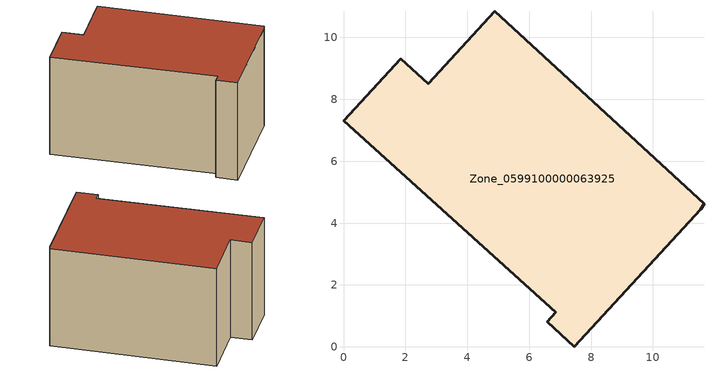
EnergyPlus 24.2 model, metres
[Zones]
Zone_0599100000063925
 floor ground (C_G): 6.58,0.81 6.86,1.12 0,7.3 1.85,9.31 2.73,8.5 4.88,10.85 11.65,4.62 11.55,4.45 7.46,0 z0
 wall outside (C_F): 6.86,1.12 6.58,0.81 7.46,0 11.55,4.45 11.65,4.62 4.88,10.85 2.73,8.5 1.85,9.31 0,7.3 6.86,1.12 z0:6.01
 roof outside (C_R): 0,7.3 6.86,1.12 6.58,0.81 7.46,0 11.55,4.45 11.65,4.62 4.88,10.85 2.73,8.5 1.85,9.31 z6.01
[BUILDING]
Pand.0599100000063925: North Axis=0; Terrain=City; Loads Convergence Tolerance Value=0.04; Temperature Convergence Tolerance Value=0.4; Solar Distribution=FullExterior; Maximum Number of Warmup Days=25; Minimum Number of Warmup Days=1
[Site:Location]
Rotterdam.The.Hague.AP_ZH_NLD Design_Conditions: Latitude=51.96; Longitude=4.45; Time Zone=1; Elevation=-4.5
[SITE:GROUNDTEMPERATURE:BUILDINGSURFACE]
18, 18, 18, 18, 18, 18, 18, 18, 18, 18, 18, 18
[MATERIAL] Thermal Absorptance=0.9; Solar Absorptance=0.7; Visible Absorptance=0.7
Name | Roughness | Thickness | Conductivity | Density | Specific Heat
G.TI.1975-1991 | MediumSmooth | 0.15 | 0.288461 | 540 | 1210
F.TI.1975-1991 | Rough | 0.3 | 0.230769 | 1920 | 840
R.TI.1975-1991 | MediumRough | 0.2 | 0.153846 | 1500 | 1000
[CONSTRUCTION]
C_G: G.TI.1975-1991
C_F: F.TI.1975-1991
C_R: R.TI.1975-1991
[ZONE]
Zone_0599100000063925: Type=1; Multiplier=1; Ceiling Height=Autocalculate; Volume=Autocalculate; Floor Area=autocalculate; Part of Total Floor Area=Yes
[ZONEINFILTRATION:DESIGNFLOWRATE]
Infil_Zone_0599100000063925: Zone or ZoneList or Space or SpaceList=Zone_0599100000063925; Schedule=AlwaysOn; Design Flow Rate Calculation Method=Flow/Area; Flow Rate per Floor Area=0.003; Constant Term Coefficient=1; Temperature Term Coefficient=0; Velocity Term Coefficient=0; Velocity Squared Term Coefficient=0
[HVACTEMPLATE:ZONE:IDEALLOADSAIRSYSTEM]
Zone_0599100000063925: Maximum Heating Supply Air Temperature=50; Minimum Cooling Supply Air Temperature=13; Maximum Heating Supply Air Humidity Ratio=0.0156; Minimum Cooling Supply Air Humidity Ratio=0.0077; Heating Limit=NoLimit; Cooling Limit=NoLimit; Dehumidification Control Type=ConstantSensibleHeatRatio; Cooling Sensible Heat Ratio=0.7; Dehumidification Setpoint=60; Humidification Control Type=None; Humidification Setpoint=30; Outdoor Air Method=None; Outdoor Air Flow Rate per Person=0.00944; Outdoor Air Flow Rate per Zone Floor Area=0; Outdoor Air Flow Rate per Zone=0; Demand Controlled Ventilation Type=None; Outdoor Air Economizer Type=NoEconomizer; Heat Recovery Type=None; Sensible Heat Recovery Effectiveness=0.7; Latent Heat Recovery Effectiveness=0.65
[ZONECONTROL:THERMOSTAT]
ThermostatControl_Zone_0599100000063925: Zone or ZoneList=Zone_0599100000063925; Control Type Schedule=DualSetpointControlType; Control 1=Thermostat_Zone_0599100000063925; Temperature Difference Between Cutout And Setpoint=0
[THERMOSTATSETPOINT:DUALSETPOINT]
Thermostat_Zone_0599100000063925: Heating Setpoint Temperature Schedule=HeatingSetpoint_Zone_0599100000063925; Cooling Setpoint Temperature Schedule=CoolingSetpoint_Zone_0599100000063925
[SCHEDULE:COMPACT]
HeatingSetpoint_Zone_0599100000063925: Through: 12/31, For: AllDays, Until: 24:00, 21
CoolingSetpoint_Zone_0599100000063925: Through: 12/31, For: AllDays, Until: 24:00, 24
DualSetpointControlType: Through: 12/31, For: AllDays, Until: 24:00, 4
AlwaysOn: Through: 12/31, For: AllDays, Until: 24:00, 1
